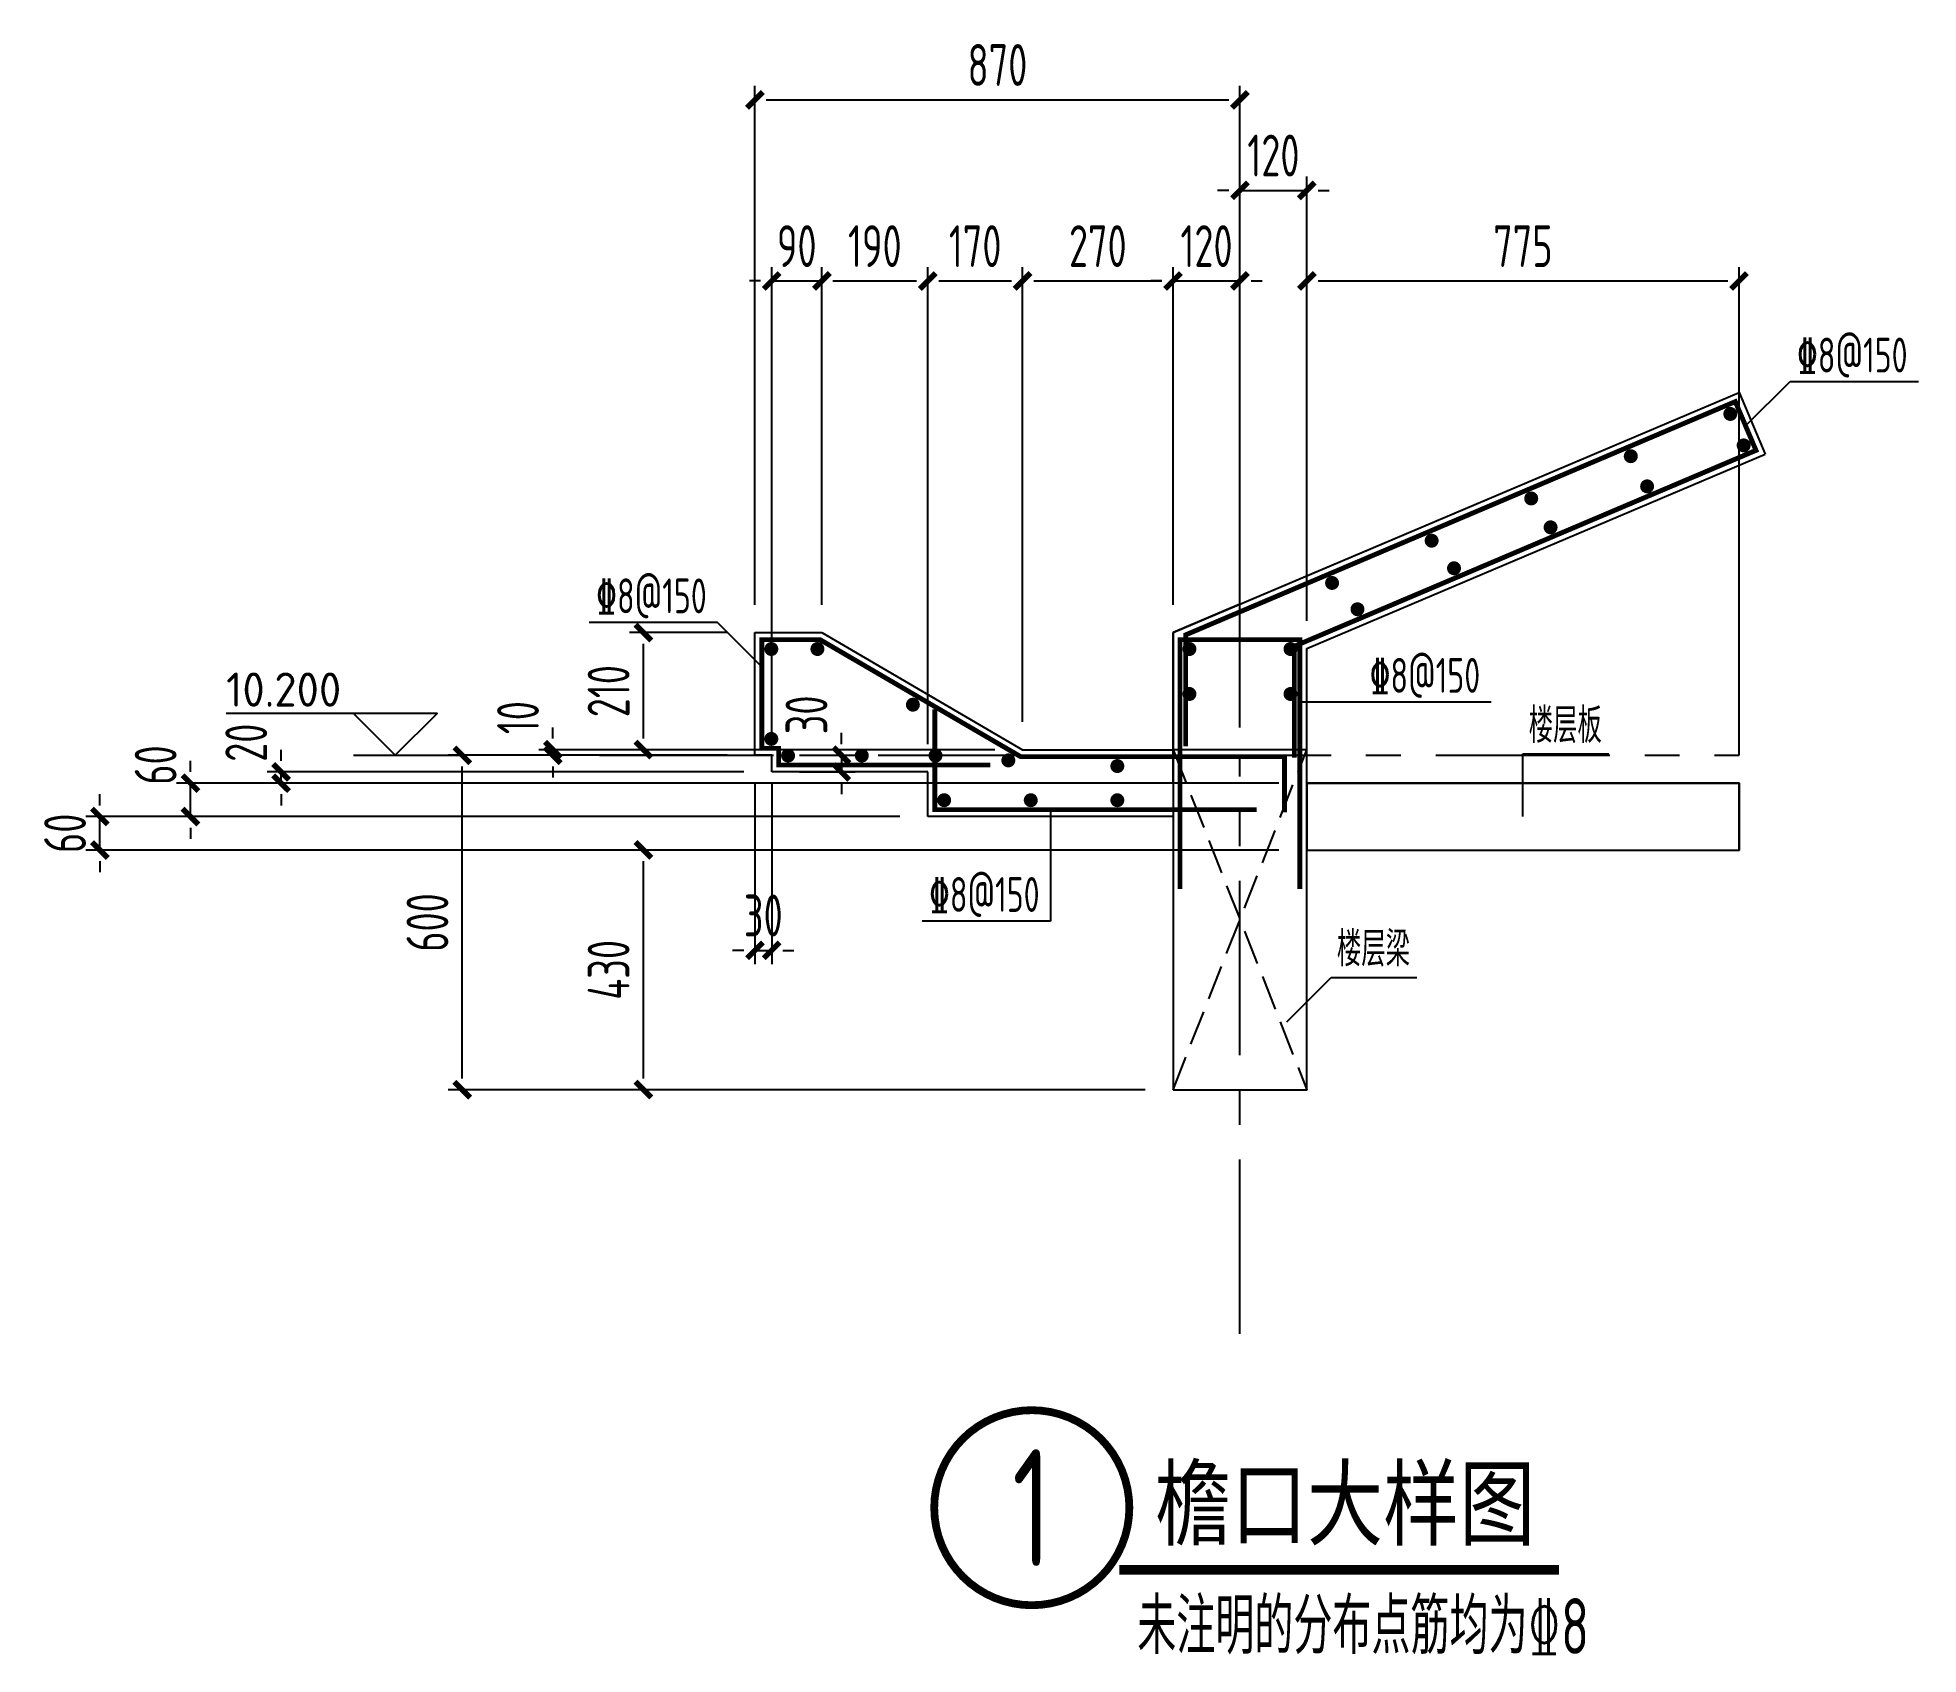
# Model space of a CAD drawing. Extents: x -9107 to 18260888, y -1151508 to 5830.
# Drawn here: x -9107 to 4388, y -5773 to 5830 of the extents above.
import ezdxf
from ezdxf.enums import TextEntityAlignment as Align

# ---------------------------------------------------------------- set-up
doc = ezdxf.new("R2010")
doc.units = 0
doc.header["$LTSCALE"] = 1000
doc.linetypes.add('CENTER', pattern=[2, 1.25, -0.25, 0.25, -0.25])
doc.linetypes.add('SD-SUPPORT-DASH', pattern=[0.35, 0.25, -0.1])
for name, color, linetype in [('DIM_ELEV', 3, 'Continuous'), ('S-AXIS-COLU', 253, 'CENTER'), ('S-OTHER-THIN', 3, 'Continuous'), ('S-REIN', 6, 'Continuous'), ('S-REIN-POINT', 30, 'Continuous'), ('S-TEXT', 7, 'Continuous'), ('S-TEXT-2', 3, 'Continuous'), ('S-TEXT-3', 160, 'Continuous'), ('THIN', 3, 'Continuous')]:
    doc.layers.add(name, color=color, linetype=linetype)
doc.layers.add('S-DIM', color=3, linetype='Continuous', lineweight=0)
doc.styles.add('CADReader_TextStyle_SD41', font='tssdeng.shx', dxfattribs={"height": 0.2, "bigfont": 'gbcbig.shx'})
doc.styles.add('FY_HT', font='simhei.ttf', dxfattribs={"width": 0.8})
doc.styles.add('TSSD_Dimension', font='tssdeng.shx', dxfattribs={"width": 0.7, "bigfont": 'hztxt.shx'})
doc.styles.add('TSSD_Label', font='tssdeng.shx', dxfattribs={"width": 0.7, "bigfont": 'hztxt.shx'})
doc.styles.add('TSSD_Num', font='tssdeng.shx', dxfattribs={"width": 0.7, "bigfont": 'hztxt.shx'})
doc.styles.add('TSSD_Rein', font='tssdeng.shx', dxfattribs={"width": 0.7, "bigfont": 'hztxt.shx'})
doc.dimstyles.new('TSSD_25_100', dxfattribs={"dimtxt": 300, "dimasz": 80, "dimexe": 100, "dimexo": 200, "dimgap": 100, "dimtad": 1, "dimdec": 0, "dimlfac": 0.25, "dimrnd": 5, "dimzin": 0, "dimdsep": 46, "dimtxsty": 'TSSD_Rein', "dimblk": '_ArchTick_SD41', "dimcen": 0, "dimdle": 100, "dimclrd": 190, "dimclre": 190, "dimclrt": 140, "dimadec": 0, "dimazin": 0, "dimtfac": 1, "dimtdec": 0, "dimtix": 1, "dimtmove": 2, "dimatfit": 3, "dimfxl": 1, "dimtolj": 1, "dimtzin": 0, "dimarcsym": 0})

# ---------------------------------------------------------------- blocks, each defined once
blk = doc.blocks.new('_ArchTick_SD41')
at = {"color": 0, "linetype": 'ByBlock', "const_width": 0.5}
blk.add_lwpolyline([(-0.71, -0.71), (0.71, 0.71)], dxfattribs=at)
blk = doc.blocks.new('*D23')
at = {"layer": 'Defpoints', "color": 0, "transparency": 16777216}
for p in [(-3480, 4084), (-3480, 1560), (-3840, 560)]:
    blk.add_point(p, dxfattribs=at)
at = {"layer": 'S-DIM', "color": 190, "lineweight": -2, "transparency": 16777216}
for p, q in [((-3840, 760), (-3840, 4184)), ((-3480, 1760), (-3480, 4184)), ((-3920, 4084), (-4000, 4084)), ((-3840, 4084), (-3480, 4084)), ((-3400, 4084), (-3320, 4084))]:
    blk.add_line(p, q, dxfattribs=at)
at = {"layer": 'S-DIM', "color": 190, "lineweight": -2, "transparency": 16777216, "xscale": 80, "yscale": 80, "zscale": 80}
blk.add_blockref('_ArchTick_SD41', (-3840, 4084), dxfattribs=at)
at = {"layer": 'S-DIM', "color": 190, "lineweight": -2, "transparency": 16777216, "xscale": 80, "yscale": 80, "zscale": 80, "rotation": 180}
blk.add_blockref('_ArchTick_SD41', (-3480, 4084), dxfattribs=at)
at = {"layer": 'S-DIM', "color": 140, "transparency": 16777216, "insert": (-3660, 4334), "char_height": 300, "attachment_point": 5, "style": 'TSSD_Rein'}
blk.add_mtext('\\A1;90', dxfattribs=at)
blk = doc.blocks.new('*D24')
at = {"layer": 'Defpoints', "color": 0, "transparency": 16777216}
for p in [(-480, 4084), (-960, 1560), (-480, 680)]:
    blk.add_point(p, dxfattribs=at)
at = {"layer": 'S-DIM', "color": 190, "lineweight": -2, "transparency": 16777216}
for p, q in [((-960, 1760), (-960, 4184)), ((-480, 880), (-480, 4184)), ((-1040, 4084), (-1120, 4084)), ((-960, 4084), (-480, 4084)), ((-400, 4084), (-320, 4084))]:
    blk.add_line(p, q, dxfattribs=at)
at = {"layer": 'S-DIM', "color": 190, "lineweight": -2, "transparency": 16777216, "xscale": 80, "yscale": 80, "zscale": 80}
blk.add_blockref('_ArchTick_SD41', (-960, 4084), dxfattribs=at)
at = {"layer": 'S-DIM', "color": 190, "lineweight": -2, "transparency": 16777216, "xscale": 80, "yscale": 80, "zscale": 80, "rotation": 180}
blk.add_blockref('_ArchTick_SD41', (-480, 4084), dxfattribs=at)
at = {"layer": 'S-DIM', "color": 140, "transparency": 16777216, "insert": (-720, 4334), "char_height": 300, "attachment_point": 5, "style": 'TSSD_Rein'}
blk.add_mtext('\\A1;120', dxfattribs=at)
blk = doc.blocks.new('*D25')
at = {"layer": 'Defpoints', "color": 0, "transparency": 16777216}
for p in [(0, 4734), (0, 1446), (-480, 680)]:
    blk.add_point(p, dxfattribs=at)
at = {"layer": 'S-DIM', "color": 190, "lineweight": -2, "transparency": 16777216}
for p, q in [((-560, 4734), (-640, 4734)), ((-480, 880), (-480, 4834)), ((-480, 4734), (0, 4734)), ((0, 1646), (0, 4834)), ((80, 4734), (160, 4734))]:
    blk.add_line(p, q, dxfattribs=at)
at = {"layer": 'S-DIM', "color": 190, "lineweight": -2, "transparency": 16777216, "xscale": 80, "yscale": 80, "zscale": 80}
blk.add_blockref('_ArchTick_SD41', (-480, 4734), dxfattribs=at)
at = {"layer": 'S-DIM', "color": 190, "lineweight": -2, "transparency": 16777216, "xscale": 80, "yscale": 80, "zscale": 80, "rotation": 180}
blk.add_blockref('_ArchTick_SD41', (0, 4734), dxfattribs=at)
at = {"layer": 'S-DIM', "color": 140, "transparency": 16777216, "insert": (-240, 4984), "char_height": 300, "attachment_point": 5, "style": 'TSSD_Rein'}
blk.add_mtext('\\A1;120', dxfattribs=at)
blk = doc.blocks.new('*D26')
at = {"layer": 'Defpoints', "color": 0, "transparency": 16777216}
for p in [(-2040, 4084), (-2040, 720), (-2720, 560)]:
    blk.add_point(p, dxfattribs=at)
at = {"layer": 'S-DIM', "color": 190, "lineweight": -2, "transparency": 16777216}
for p, q in [((-2720, 760), (-2720, 4184)), ((-2040, 920), (-2040, 4184)), ((-2640, 4084), (-2120, 4084))]:
    blk.add_line(p, q, dxfattribs=at)
at = {"layer": 'S-DIM', "color": 190, "lineweight": -2, "transparency": 16777216, "xscale": 80, "yscale": 80, "zscale": 80, "rotation": 180}
blk.add_blockref('_ArchTick_SD41', (-2720, 4084), dxfattribs=at)
at = {"layer": 'S-DIM', "color": 190, "lineweight": -2, "transparency": 16777216, "xscale": 80, "yscale": 80, "zscale": 80}
blk.add_blockref('_ArchTick_SD41', (-2040, 4084), dxfattribs=at)
at = {"layer": 'S-DIM', "color": 140, "transparency": 16777216, "insert": (-2380, 4334), "char_height": 300, "attachment_point": 5, "style": 'TSSD_Rein'}
blk.add_mtext('\\A1;170', dxfattribs=at)
blk = doc.blocks.new('*D27')
at = {"layer": 'Defpoints', "color": 0, "transparency": 16777216}
for p in [(-2720, 4084), (-3480, 1560), (-2720, 560)]:
    blk.add_point(p, dxfattribs=at)
at = {"layer": 'S-DIM', "color": 190, "lineweight": -2, "transparency": 16777216}
for p, q in [((-3480, 1760), (-3480, 4184)), ((-2720, 760), (-2720, 4184)), ((-3400, 4084), (-2800, 4084))]:
    blk.add_line(p, q, dxfattribs=at)
at = {"layer": 'S-DIM', "color": 190, "lineweight": -2, "transparency": 16777216, "xscale": 80, "yscale": 80, "zscale": 80, "rotation": 180}
blk.add_blockref('_ArchTick_SD41', (-3480, 4084), dxfattribs=at)
at = {"layer": 'S-DIM', "color": 190, "lineweight": -2, "transparency": 16777216, "xscale": 80, "yscale": 80, "zscale": 80}
blk.add_blockref('_ArchTick_SD41', (-2720, 4084), dxfattribs=at)
at = {"layer": 'S-DIM', "color": 140, "transparency": 16777216, "insert": (-3100, 4334), "char_height": 300, "attachment_point": 5, "style": 'TSSD_Rein'}
blk.add_mtext('\\A1;190', dxfattribs=at)
blk = doc.blocks.new('*D28')
at = {"layer": 'Defpoints', "color": 0, "transparency": 16777216}
for p in [(-960, 4084), (-960, 1560), (-2040, 720)]:
    blk.add_point(p, dxfattribs=at)
at = {"layer": 'S-DIM', "color": 190, "lineweight": -2, "transparency": 16777216}
for p, q in [((-2040, 920), (-2040, 4184)), ((-960, 1760), (-960, 4184)), ((-1960, 4084), (-1040, 4084))]:
    blk.add_line(p, q, dxfattribs=at)
at = {"layer": 'S-DIM', "color": 190, "lineweight": -2, "transparency": 16777216, "xscale": 80, "yscale": 80, "zscale": 80, "rotation": 180}
blk.add_blockref('_ArchTick_SD41', (-2040, 4084), dxfattribs=at)
at = {"layer": 'S-DIM', "color": 190, "lineweight": -2, "transparency": 16777216, "xscale": 80, "yscale": 80, "zscale": 80}
blk.add_blockref('_ArchTick_SD41', (-960, 4084), dxfattribs=at)
at = {"layer": 'S-DIM', "color": 140, "transparency": 16777216, "insert": (-1500, 4334), "char_height": 300, "attachment_point": 5, "style": 'TSSD_Rein'}
blk.add_mtext('\\A1;270', dxfattribs=at)
blk = doc.blocks.new('*D29')
at = {"layer": 'Defpoints', "color": 0, "transparency": 16777216}
for p in [(3101, 4084), (0, 1446), (3101, 480)]:
    blk.add_point(p, dxfattribs=at)
at = {"layer": 'S-DIM', "color": 190, "lineweight": -2, "transparency": 16777216}
for p, q in [((0, 1646), (0, 4184)), ((3101, 680), (3101, 4184)), ((80, 4084), (3021, 4084))]:
    blk.add_line(p, q, dxfattribs=at)
at = {"layer": 'S-DIM', "color": 190, "lineweight": -2, "transparency": 16777216, "xscale": 80, "yscale": 80, "zscale": 80, "rotation": 180}
blk.add_blockref('_ArchTick_SD41', (0, 4084), dxfattribs=at)
at = {"layer": 'S-DIM', "color": 190, "lineweight": -2, "transparency": 16777216, "xscale": 80, "yscale": 80, "zscale": 80}
blk.add_blockref('_ArchTick_SD41', (3101, 4084), dxfattribs=at)
at = {"layer": 'S-DIM', "color": 140, "transparency": 16777216, "insert": (1550, 4334), "char_height": 300, "attachment_point": 5, "style": 'TSSD_Rein'}
blk.add_mtext('\\A1;775', dxfattribs=at)
blk = doc.blocks.new('*D30')
at = {"layer": 'Defpoints', "color": 0, "transparency": 16777216}
for p in [(-5410, 720), (-5076, 680), (-2040, 720)]:
    blk.add_point(p, dxfattribs=at)
at = {"layer": 'S-DIM', "color": 190, "lineweight": -2, "transparency": 16777216}
for p, q in [((-5410, 800), (-5410, 880)), ((-2240, 720), (-5510, 720)), ((-5276, 680), (-5510, 680)), ((-5410, 680), (-5410, 720)), ((-5410, 600), (-5410, 520))]:
    blk.add_line(p, q, dxfattribs=at)
at = {"layer": 'S-DIM', "color": 190, "lineweight": -2, "transparency": 16777216, "xscale": 80, "yscale": 80, "zscale": 80}
for p, rotation in [((-5410, 720), 270), ((-5410, 680), 90)]:
    blk.add_blockref('_ArchTick_SD41', p, dxfattribs=dict(at, rotation=rotation))
at = {"layer": 'S-DIM', "color": 140, "transparency": 16777216, "insert": (-5660, 950), "char_height": 300, "attachment_point": 5, "rotation": 90, "style": 'TSSD_Rein'}
blk.add_mtext('\\A1;10', dxfattribs=at)
blk = doc.blocks.new('*D31')
at = {"layer": 'Defpoints', "color": 0, "transparency": 16777216}
for p in [(-7360, 560), (-3840, 560), (0, 480)]:
    blk.add_point(p, dxfattribs=at)
at = {"layer": 'S-DIM', "color": 190, "lineweight": -2, "transparency": 16777216}
for p, q in [((-7360, 640), (-7360, 720)), ((-4040, 560), (-7460, 560)), ((-7360, 480), (-7360, 560)), ((-200, 480), (-7460, 480)), ((-7360, 400), (-7360, 320))]:
    blk.add_line(p, q, dxfattribs=at)
at = {"layer": 'S-DIM', "color": 190, "lineweight": -2, "transparency": 16777216, "xscale": 80, "yscale": 80, "zscale": 80}
for p, rotation in [((-7360, 560), 270), ((-7360, 480), 90)]:
    blk.add_blockref('_ArchTick_SD41', p, dxfattribs=dict(at, rotation=rotation))
at = {"layer": 'S-DIM', "color": 140, "transparency": 16777216, "insert": (-7610, 770), "char_height": 300, "attachment_point": 5, "rotation": 90, "style": 'TSSD_Rein'}
blk.add_mtext('\\A1;20', dxfattribs=at)
blk = doc.blocks.new('*D32')
at = {"layer": 'Defpoints', "color": 0, "transparency": 16777216}
for p in [(-8010, 480), (0, 480), (-2720, 240)]:
    blk.add_point(p, dxfattribs=at)
at = {"layer": 'S-DIM', "color": 190, "lineweight": -2, "transparency": 16777216}
for p, q in [((-8010, 560), (-8010, 640)), ((-200, 480), (-8110, 480)), ((-8010, 240), (-8010, 480)), ((-2920, 240), (-8110, 240)), ((-8010, 160), (-8010, 80))]:
    blk.add_line(p, q, dxfattribs=at)
at = {"layer": 'S-DIM', "color": 190, "lineweight": -2, "transparency": 16777216, "xscale": 80, "yscale": 80, "zscale": 80}
for p, rotation in [((-8010, 480), 270), ((-8010, 240), 90)]:
    blk.add_blockref('_ArchTick_SD41', p, dxfattribs=dict(at, rotation=rotation))
at = {"layer": 'S-DIM', "color": 140, "transparency": 16777216, "insert": (-8260, 610), "char_height": 300, "attachment_point": 5, "rotation": 90, "style": 'TSSD_Rein'}
blk.add_mtext('\\A1;60', dxfattribs=at)
blk = doc.blocks.new('*D33')
at = {"layer": 'Defpoints', "color": 0, "transparency": 16777216}
for p in [(-8660, 240), (-2720, 240), (0, 0)]:
    blk.add_point(p, dxfattribs=at)
at = {"layer": 'S-DIM', "color": 190, "lineweight": -2, "transparency": 16777216}
for p, q in [((-8660, 320), (-8660, 400)), ((-2920, 240), (-8760, 240)), ((-8660, 0), (-8660, 240)), ((-200, 0), (-8760, 0)), ((-8660, -80), (-8660, -160))]:
    blk.add_line(p, q, dxfattribs=at)
at = {"layer": 'S-DIM', "color": 190, "lineweight": -2, "transparency": 16777216, "xscale": 80, "yscale": 80, "zscale": 80}
for p, rotation in [((-8660, 240), 270), ((-8660, 0), 90)]:
    blk.add_blockref('_ArchTick_SD41', p, dxfattribs=dict(at, rotation=rotation))
at = {"layer": 'S-DIM', "color": 140, "transparency": 16777216, "insert": (-8910, 120), "char_height": 300, "attachment_point": 5, "rotation": 90, "style": 'TSSD_Rein'}
blk.add_mtext('\\A1;60', dxfattribs=at)
blk = doc.blocks.new('*D34')
at = {"layer": 'Defpoints', "color": 0, "transparency": 16777216}
for p in [(-4760, 1560), (-3960, 1560), (-2040, 720)]:
    blk.add_point(p, dxfattribs=at)
at = {"layer": 'S-DIM', "color": 190, "lineweight": -2, "transparency": 16777216}
for p, q in [((-4160, 1560), (-4860, 1560)), ((-4760, 800), (-4760, 1480)), ((-2240, 720), (-4860, 720))]:
    blk.add_line(p, q, dxfattribs=at)
at = {"layer": 'S-DIM', "color": 190, "lineweight": -2, "transparency": 16777216, "xscale": 80, "yscale": 80, "zscale": 80}
for p, rotation in [((-4760, 1560), 90), ((-4760, 720), 270)]:
    blk.add_blockref('_ArchTick_SD41', p, dxfattribs=dict(at, rotation=rotation))
at = {"layer": 'S-DIM', "color": 140, "transparency": 16777216, "insert": (-5010, 1140), "char_height": 300, "attachment_point": 5, "rotation": 90, "style": 'TSSD_Rein'}
blk.add_mtext('\\A1;210', dxfattribs=at)
blk = doc.blocks.new('*D35')
at = {"layer": 'Defpoints', "color": 0, "transparency": 16777216}
for p in [(0, 0), (-4760, 0), (-960, -1720)]:
    blk.add_point(p, dxfattribs=at)
at = {"layer": 'S-DIM', "color": 190, "lineweight": -2, "transparency": 16777216}
for p, q in [((-200, 0), (-4860, 0)), ((-4760, -1640), (-4760, -80)), ((-1160, -1720), (-4860, -1720))]:
    blk.add_line(p, q, dxfattribs=at)
at = {"layer": 'S-DIM', "color": 190, "lineweight": -2, "transparency": 16777216, "xscale": 80, "yscale": 80, "zscale": 80}
for p, rotation in [((-4760, 0), 90), ((-4760, -1720), 270)]:
    blk.add_blockref('_ArchTick_SD41', p, dxfattribs=dict(at, rotation=rotation))
at = {"layer": 'S-DIM', "color": 140, "transparency": 16777216, "insert": (-5010, -860), "char_height": 300, "attachment_point": 5, "rotation": 90, "style": 'TSSD_Rein'}
blk.add_mtext('\\A1;430', dxfattribs=at)
blk = doc.blocks.new('*D36')
at = {"layer": 'Defpoints', "color": 0, "transparency": 16777216}
for p in [(-480, 5384), (-3960, 1560), (-480, 680)]:
    blk.add_point(p, dxfattribs=at)
at = {"layer": 'S-DIM', "color": 190, "lineweight": -2, "transparency": 16777216}
for p, q in [((-3960, 1760), (-3960, 5484)), ((-480, 880), (-480, 5484)), ((-3880, 5384), (-560, 5384))]:
    blk.add_line(p, q, dxfattribs=at)
at = {"layer": 'S-DIM', "color": 190, "lineweight": -2, "transparency": 16777216, "xscale": 80, "yscale": 80, "zscale": 80, "rotation": 180}
blk.add_blockref('_ArchTick_SD41', (-3960, 5384), dxfattribs=at)
at = {"layer": 'S-DIM', "color": 190, "lineweight": -2, "transparency": 16777216, "xscale": 80, "yscale": 80, "zscale": 80}
blk.add_blockref('_ArchTick_SD41', (-480, 5384), dxfattribs=at)
at = {"layer": 'S-DIM', "color": 140, "transparency": 16777216, "insert": (-2220, 5634), "char_height": 300, "attachment_point": 5, "style": 'TSSD_Rein'}
blk.add_mtext('\\A1;870', dxfattribs=at)
blk = doc.blocks.new('*D37')
at = {"layer": 'Defpoints', "color": 0, "transparency": 16777216}
for p in [(-6060, 680), (-3960, 680), (-960, -1720)]:
    blk.add_point(p, dxfattribs=at)
at = {"layer": 'S-DIM', "color": 190, "lineweight": -2, "transparency": 16777216}
for p, q in [((-4160, 680), (-6160, 680)), ((-6060, -1640), (-6060, 600)), ((-1160, -1720), (-6160, -1720))]:
    blk.add_line(p, q, dxfattribs=at)
at = {"layer": 'S-DIM', "color": 190, "lineweight": -2, "transparency": 16777216, "xscale": 80, "yscale": 80, "zscale": 80}
for p, rotation in [((-6060, 680), 90), ((-6060, -1720), 270)]:
    blk.add_blockref('_ArchTick_SD41', p, dxfattribs=dict(at, rotation=rotation))
at = {"layer": 'S-DIM', "color": 140, "transparency": 16777216, "insert": (-6310, -520), "char_height": 300, "attachment_point": 5, "rotation": 90, "style": 'TSSD_Rein'}
blk.add_mtext('\\A1;600', dxfattribs=at)
blk = doc.blocks.new('*D38')
at = {"layer": 'Defpoints', "color": 0, "transparency": 16777216}
for p in [(-3960, 680), (-3840, 680), (-3840, -720)]:
    blk.add_point(p, dxfattribs=at)
at = {"layer": 'S-DIM', "color": 190, "lineweight": -2, "transparency": 16777216}
for p, q in [((-3960, 480), (-3960, -820)), ((-3840, 480), (-3840, -820)), ((-4040, -720), (-4120, -720)), ((-3960, -720), (-3840, -720)), ((-3760, -720), (-3680, -720))]:
    blk.add_line(p, q, dxfattribs=at)
at = {"layer": 'S-DIM', "color": 190, "lineweight": -2, "transparency": 16777216, "xscale": 80, "yscale": 80, "zscale": 80}
blk.add_blockref('_ArchTick_SD41', (-3960, -720), dxfattribs=at)
at = {"layer": 'S-DIM', "color": 190, "lineweight": -2, "transparency": 16777216, "xscale": 80, "yscale": 80, "zscale": 80, "rotation": 180}
blk.add_blockref('_ArchTick_SD41', (-3840, -720), dxfattribs=at)
at = {"layer": 'S-DIM', "color": 140, "transparency": 16777216, "insert": (-3900, -470), "char_height": 300, "attachment_point": 5, "style": 'TSSD_Rein'}
blk.add_mtext('\\A1;30', dxfattribs=at)
blk = doc.blocks.new('*D39')
at = {"layer": 'Defpoints', "color": 0, "transparency": 16777216}
for p in [(-3840, 680), (-3840, 560), (-3340, 560)]:
    blk.add_point(p, dxfattribs=at)
at = {"layer": 'S-DIM', "color": 190, "lineweight": -2, "transparency": 16777216}
for p, q in [((-3340, 760), (-3340, 840)), ((-3640, 680), (-3240, 680)), ((-3340, 680), (-3340, 560)), ((-3640, 560), (-3240, 560)), ((-3340, 480), (-3340, 400))]:
    blk.add_line(p, q, dxfattribs=at)
at = {"layer": 'S-DIM', "color": 190, "lineweight": -2, "transparency": 16777216, "xscale": 80, "yscale": 80, "zscale": 80}
for p, rotation in [((-3340, 680), 270), ((-3340, 560), 90)]:
    blk.add_blockref('_ArchTick_SD41', p, dxfattribs=dict(at, rotation=rotation))
at = {"layer": 'S-DIM', "color": 140, "transparency": 16777216, "insert": (-3590, 970), "char_height": 300, "attachment_point": 5, "rotation": 90, "style": 'TSSD_Rein'}
blk.add_mtext('\\A1;30', dxfattribs=at)
blk = doc.blocks.new('ts_idx1')
at = {"color": 0, "linetype": 'ByBlock', "lineweight": -2, "const_width": 0.04}
blk.add_lwpolyline([(-0.5, 0, 1), (0.5, 0, 1)], format="xyb", close=True, dxfattribs=at)
at = {"color": 0, "linetype": 'ByBlock', "lineweight": -2, "style": 'TSSD_Num', "width": 0.7}
blk.add_attdef('A', text='', height=0.6, dxfattribs=at).set_placement((0, 0), align=Align.MIDDLE_CENTER)

msp = doc.modelspace()

# ---------------------------------------------------------------- linework, layer by layer
at = {"layer": 'DIM_ELEV', "linetype": 'Continuous'}
msp.add_line((-6840.7, 680), (-6059, 680), dxfattribs=at)
msp.add_lwpolyline([(-6840.7, 980), (-6540.7, 680), (-6240.7, 980), (-7754.3, 980)], dxfattribs=at)
at = {"layer": 'S-AXIS-COLU', "color": 253, "linetype": 'CENTER'}
for p, q in [((-5075.8, 680), (3100.6, 680)), ((-480, -3471.2), (-480, 680))]:
    msp.add_line(p, q, dxfattribs=at)
at = {"layer": 'S-OTHER-THIN', "color": 7}
for p, q in [((-960, 1560), (3100.6, 3283.6)), ((-480, 1763.7), (3100.6, 3283.6)), ((3100.6, 3283.6), (3288.1, 2841.8)), ((0, 1446), (3288.1, 2841.8)), ((-480, 1763.7), (-960, 1560)), ((-3960, 1560), (-3480, 1560)), ((-3960, 680), (-3960, 1560)), ((-3480, 1560), (-2040, 720)), ((-960, 480), (-960, 1560)), ((-960, 1560), (-960, 720)), ((0, 480), (0, 1446)), ((-3840, 680), (-3960, 680)), ((-3840, 560), (-3840, 680)), ((-2040, 720), (-960, 720)), ((-960, 720), (-960, 240)), ((1550.3, 240), (1550.3, 690)), ((1550.3, 690), (2166.5, 690)), ((-2720, 560), (-3840, 560)), ((-2720, 240), (-2720, 560)), ((-960, 480), (-960, -1720)), ((0, 480), (3100.6, 480)), ((3100.6, 480), (3100.6, 0)), ((-960, 240), (-2720, 240)), ((-960, 240), (-960, -1720)), ((0, 0), (3100.6, 0)), ((0, -1720), (0, 0)), ((-144, -1232), (174.2, -913.8)), ((174.2, -913.8), (789, -913.8)), ((-960, -1720), (0, -1720))]:
    msp.add_line(p, q, dxfattribs=at)
at = {"layer": 'S-OTHER-THIN'}
for p, q in [((3148.3, 3043.1), (3466.5, 3361.3)), ((3466.5, 3361.3), (4387.7, 3361.3)), ((-4228.2, 1633.2), (-5149.4, 1633.2)), ((-3910, 1315), (-4228.2, 1633.2)), ((-50, 1062.5), (400, 1062.5)), ((400, 1062.5), (1321.2, 1062.5)), ((-1840, 290), (-1840, -510)), ((-1840, -510), (-2761.2, -510))]:
    msp.add_line(p, q, dxfattribs=at)
at = {"layer": 'S-OTHER-THIN', "color": 7, "linetype": 'SD-SUPPORT-DASH'}
for p, q in [((-960, -1720), (0, 720)), ((-960, 720), (0, -1720))]:
    msp.add_line(p, q, dxfattribs=at)
at = {"layer": 'S-OTHER-THIN', "color": 7}
for points in [[(-960, -1720), (0, -1720), (0, 720), (-960, 720)], [(0, 0), (3100.6, 0), (3100.6, 480), (0, 480)]]:
    msp.add_lwpolyline(points, close=True, dxfattribs=at)
at = {"layer": 'S-REIN', "const_width": 35}
for points in [[(-90, 662.2), (-90, 1462.2), (0, 1500.4), (50, 1521.6), (3222.5, 2868.2), (3074.1, 3218), (-460.5, 1717.7), (-714.2, 1610), (-832, 1560), (-870, 1543.9), (-870, 743.9)], [(-160, 270), (-160, 670), (-960, 670), (-1010, 670), (-2053.5, 670), (-3493.5, 1510), (-3910, 1510), (-3910, 730), (-3790, 730), (-3790, 610), (-2670, 610), (-2270, 610)], [(-910, -280), (-910, 1510), (-50, 1510), (-50, -280)], [(-2670, 1010), (-2670, 610), (-2670, 290), (-1010, 290), (-960, 290), (-360, 290)]]:
    msp.add_lwpolyline(points, dxfattribs=at)
at = {"layer": 'S-REIN-POINT', "const_width": 50}
for points in [[(3063.3, 3129.5, 1), (3013.3, 3129.5, 1)], [(2349, 2826.3, 1), (2299, 2826.3, 1)], [(3159, 2904, 1), (3109, 2904, 1)], [(1634.7, 2523.1, 1), (1584.7, 2523.1, 1)], [(2466.3, 2610, 1), (2416.3, 2610, 1)], [(1773.6, 2315.9, 1), (1723.6, 2315.9, 1)], [(920.3, 2219.9, 1), (870.3, 2219.9, 1)], [(1080.8, 2021.9, 1), (1030.8, 2021.9, 1)], [(206, 1916.7, 1), (156, 1916.7, 1)], [(388.1, 1727.8, 1), (338.1, 1727.8, 1)], [(-3817.5, 1442.5, 1), (-3867.5, 1442.5, 1)], [(-3486.8, 1442.5, 1), (-3536.8, 1442.5, 1)], [(-817.5, 1442.5, 1), (-867.5, 1442.5, 1)], [(-92.5, 1442.5, 1), (-142.5, 1442.5, 1)], [(-2801.8, 1043, 1), (-2851.8, 1043, 1)], [(-817.5, 1120, 1), (-867.5, 1120, 1)], [(-92.5, 1120, 1), (-142.5, 1120, 1)], [(-3817.5, 797.5, 1), (-3867.5, 797.5, 1)], [(-3697.5, 677.5, 1), (-3747.5, 677.5, 1)], [(-3168.4, 677.5, 1), (-3218.4, 677.5, 1)], [(-2639.3, 677.5, 1), (-2689.3, 677.5, 1)], [(-2116.9, 643.4, 1), (-2166.9, 643.4, 1)], [(-1335, 602.5, 1), (-1385, 602.5, 1)], [(-2577.5, 357.5, 1), (-2627.5, 357.5, 1)], [(-1956.2, 357.5, 1), (-2006.2, 357.5, 1)], [(-1335, 357.5, 1), (-1385, 357.5, 1)]]:
    msp.add_lwpolyline(points, format="xyb", close=True, dxfattribs=at)
at = {"layer": 'S-TEXT-2', "const_width": 70}
msp.add_lwpolyline([(-1345.2, -5165.4), (1807.9, -5165.4)], dxfattribs=at)

# ---------------------------------------------------------------- block references
at = {"layer": 'S-OTHER-THIN'}
ref = msp.add_blockref('ts_idx1', (-1973.7, -4720), dxfattribs=dict(at, xscale=1399.999972, yscale=1399.999972, zscale=1399.999972))
ref.add_attrib('1', '1', dxfattribs={"layer": 'THIN', "height": 840, "style": 'TSSD_Num', "width": 0.7}).set_placement((-1973.7, -4720), align=Align.MIDDLE_CENTER)

# ---------------------------------------------------------------- texts
at = {"layer": 'DIM_ELEV', "color": 7, "style": 'CADReader_TextStyle_SD41'}
msp.add_text('10.200', height=245, dxfattribs=at).set_placement((-7754.3, 1274), align=Align.TOP_LEFT)
at = {"layer": 'S-TEXT', "style": 'TSSD_Label', "width": 0.7}
for s, p in [('%%1328@150', (3516.5, 3427.1)), ('%%1328@150', (-5099.4, 1699)), ('%%1328@150', (450, 1128.3)), ('楼层板', (1591.5, 768.8)), ('%%1328@150', (-2711.2, -444.2)), ('楼层梁', (215.4, -835.1))]:
    msp.add_text(s, height=250, dxfattribs=at).set_placement(p)
at = {"layer": 'S-TEXT-2', "style": 'FY_HT', "width": 0.8}
msp.add_text('檐口大样图', height=500, dxfattribs=at).set_placement((-1090, -4937.6))
at = {"layer": 'S-TEXT-3', "color": 0, "style": 'TSSD_Dimension', "width": 0.7}
msp.add_text('未注明的分布点筋均为%%1328', height=400, dxfattribs=at).set_placement((404.2, -5569.4), align=Align.MIDDLE_CENTER)

# ---------------------------------------------------------------- dimensions: what is measured, and where the dimension line sits
at = {"layer": 'S-DIM'}
for base, p1, p2, picture, middle in [((-480, 5383.6), (-3960, 1560), (-480, 680), '*D36', (-2220, 5633.6)), ((0, 4733.6), (-480, 680), (0, 1446), '*D25', (-240, 4983.6)), ((-3480, 4083.6), (-3840, 560), (-3480, 1560), '*D23', (-3660, 4333.6)), ((-2720, 4083.6), (-3480, 1560), (-2720, 560), '*D27', (-3100, 4333.6)), ((-2040, 4083.6), (-2720, 560), (-2040, 720), '*D26', (-2380, 4333.6)), ((-960, 4083.6), (-2040, 720), (-960, 1560), '*D28', (-1500, 4333.6)), ((-480, 4083.6), (-960, 1560), (-480, 680), '*D24', (-720, 4333.6)), ((3100.6, 4083.6), (0, 1446), (3100.6, 480), '*D29', (1550.3, 4333.6)), ((-3840, -720), (-3960, 680), (-3840, 680), '*D38', (-3900, -470))]:
    dim = msp.add_linear_dim(base=base, p1=p1, p2=p2, dimstyle='TSSD_25_100', dxfattribs=at)
    dim.commit()
    dim.dimension.update_dxf_attribs({"geometry": picture, "text_midpoint": middle})
for base, p1, p2, picture, middle in [((-4760, 1560), (-2040, 720), (-3960, 1560), '*D34', (-5010, 1140)), ((-6060, 680), (-960, -1720), (-3960, 680), '*D37', (-6310, -520)), ((-8660, 240), (0, 0), (-2720, 240), '*D33', (-8910, 120)), ((-4760, 0), (-960, -1720), (0, 0), '*D35', (-5010, -860))]:
    dim = msp.add_linear_dim(base=base, p1=p1, p2=p2, angle=90, dimstyle='TSSD_25_100', dxfattribs=at)
    dim.commit()
    dim.dimension.update_dxf_attribs({"geometry": picture, "text_midpoint": middle})
for base, p1, p2, picture, middle in [((-5410, 720), (-5075.8, 680), (-2040, 720), '*D30', (-5660, 950)), ((-3340, 560), (-3840, 680), (-3840, 560), '*D39', (-3590, 970)), ((-7360, 560), (0, 480), (-3840, 560), '*D31', (-7610, 770)), ((-8010, 480), (-2720, 240), (0, 480), '*D32', (-8260, 610))]:
    dim = msp.add_linear_dim(base=base, p1=p1, p2=p2, angle=90, dimstyle='TSSD_25_100', dxfattribs=at)
    dim.commit()
    dim.dimension.update_dxf_attribs({"geometry": picture, "text_midpoint": middle, "dimtype": 160})

doc.saveas('drawing.dxf')
